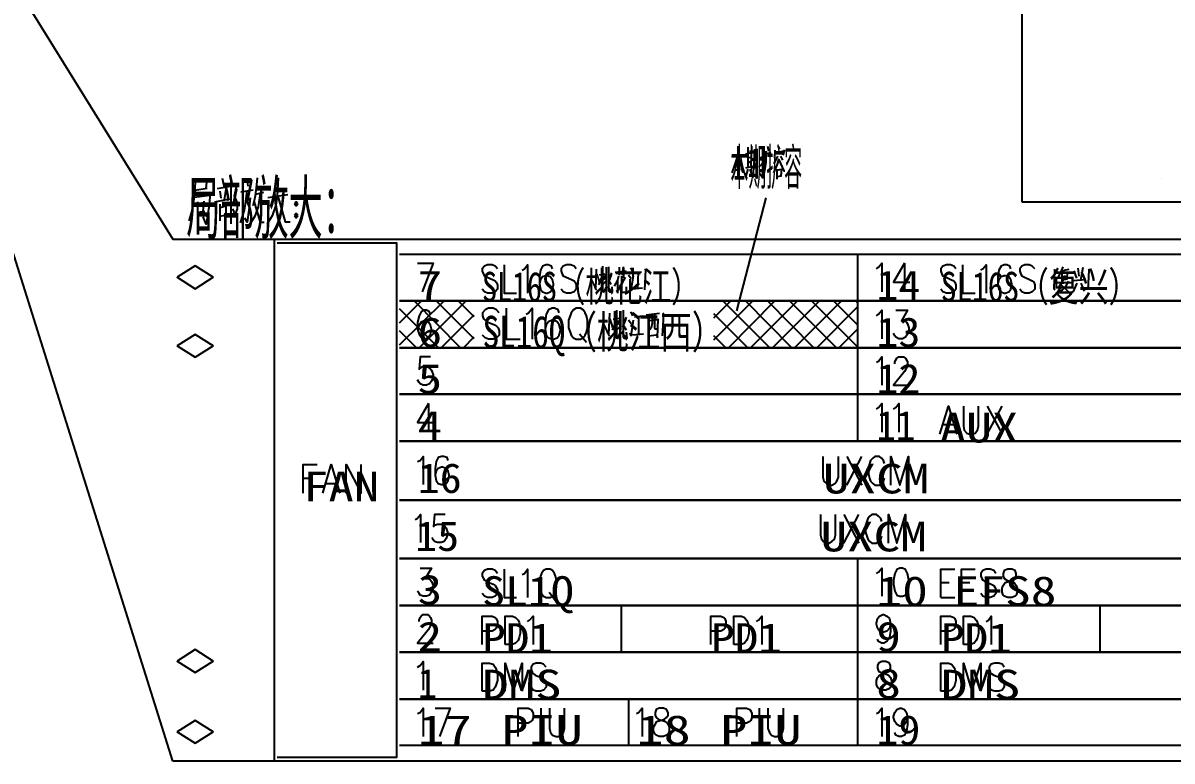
# Model space of a CAD drawing. Header units: metres. Extents: x 17 to 1264, y 17 to 859.
# Drawn here: x 556 to 887.1, y 301.7 to 514.3 of the extents above; entities that cross this region are included whole.
import ezdxf

# ---------------------------------------------------------------- set-up
doc = ezdxf.new("R2010")
doc.units = ezdxf.units.M
for name, color, linetype in [('LINES', 7, 'Continuous'), ('POLYLINES', 4, 'Continuous'), ('RECTS', 7, 'Continuous'), ('TEXTS', 3, 'Continuous')]:
    doc.layers.add(name, color=color, linetype=linetype)

msp = doc.modelspace()

# ---------------------------------------------------------------- linework, layer by layer
at = {"layer": 'LINES'}
for p, q in [((843.83, 778.32), (843.83, 462.82)), ((539.99, 547.49), (599.18, 452.02)), ((599.18, 301.68), (539.99, 490.03)), ((762.04, 478.8), (762.04, 469.44)), ((764.35, 476.64), (766.36, 477.07)), ((764.92, 478.51), (764.92, 472.9)), ((765.93, 478.8), (765.79, 472.9)), ((766.79, 477.94), (766.65, 473.33)), ((766.79, 477.5), (767.51, 477.79)), ((771.55, 476.93), (770.11, 476.64)), ((770.54, 478.8), (770.83, 477.36)), ((772.7, 477.65), (772.55, 475.49)), ((772.7, 476.93), (775.29, 477.5)), ((773.56, 478.8), (773.99, 477.94)), ((775.43, 477.79), (775, 476.21)), ((760.31, 475.78), (763.63, 476.35)), ((764.92, 475.49), (765.79, 475.63)), ((764.92, 474.05), (765.79, 474.48)), ((766.65, 473.47), (767.37, 473.76)), ((766.79, 475.49), (767.37, 475.78)), ((768.09, 472.75), (769.67, 474.48)), ((768.23, 475.49), (769.67, 475.92)), ((773.42, 475.92), (772.41, 473.76)), ((774.28, 475.92), (774.86, 474.77)), ((761.18, 471.89), (762.76, 472.18)), ((764.92, 472.18), (764.2, 469.87)), ((764.35, 472.61), (766.36, 473.04)), ((765.5, 472.18), (765.93, 470.74)), ((766.65, 473.33), (766.22, 469.58)), ((773.27, 472.18), (773.27, 469.3)), ((773.27, 471.89), (774.57, 472.18)), ((774.57, 472.32), (774.43, 470.16)), ((608.97, 468.86), (605.66, 468.58)), ((608.83, 466.7), (609.11, 469.3)), ((615.16, 467.14), (611.99, 466.56)), ((613.43, 469.58), (613.87, 467.42)), ((614.59, 466.99), (614.01, 463.39)), ((615.88, 468.58), (615.88, 456.48)), ((615.88, 467.28), (617.47, 467.57)), ((617.61, 467.86), (616.89, 464.4)), ((620.49, 469.58), (620.78, 467.28)), ((629.56, 469.73), (629.27, 464.4)), ((774.57, 470.16), (773.27, 470.02)), ((884.01, 469.58), (884.01, 469.58)), ((605.37, 464.11), (609.83, 464.69)), ((605.51, 466.13), (609.11, 466.7)), ((611.27, 462.82), (615.59, 463.68)), ((613.15, 463.82), (612.86, 465.84)), ((618.76, 465.7), (622.36, 466.27)), ((623.08, 464.98), (625.39, 465.55)), ((624.38, 465.26), (623.8, 461.38)), ((632.3, 464.83), (626.54, 463.97)), ((770.11, 463.97), (761.61, 431.42)), ((606.38, 458.64), (606.38, 462.82)), ((608.11, 462.53), (606.38, 462.24)), ((607.96, 460.08), (608.25, 462.96)), ((612.71, 462.1), (612.71, 457.34)), ((614.59, 461.52), (612.71, 461.09)), ((614.59, 459.07), (614.59, 462.1)), ((617.18, 459.22), (616.46, 460.8)), ((620.2, 463.25), (621.5, 463.54)), ((623.8, 461.38), (622.79, 458.64)), ((634.75, 462.24), (634.75, 462.38)), ((634.75, 462.24), (634.75, 462.1)), ((843.83, 462.82), (1067.03, 462.82)), ((606.38, 459.79), (608.39, 460.08)), ((612.71, 458.64), (614.87, 459.07)), ((622.79, 458.64), (621.5, 456.48)), ((634.75, 458.78), (634.75, 458.93)), ((634.75, 458.78), (634.75, 458.64)), ((723.02, 444.24), (723.02, 436.75)), ((724.03, 443.95), (724.03, 439.34)), ((727.77, 443.95), (727.77, 441.65)), ((728.92, 444.1), (728.63, 441.65)), ((731.08, 443.81), (731.66, 442.66)), ((809.99, 445.1), (809.99, 436.9)), ((860.83, 440.21), (861.55, 443.95)), ((723.02, 441.65), (721.87, 438.91)), ((722.15, 441.79), (723.74, 442.08)), ((723.02, 441.5), (723.59, 440.35)), ((723.59, 441.65), (724.03, 440.64)), ((725.61, 442.37), (724.75, 440.64)), ((726.62, 442.51), (729.79, 442.94)), ((731.23, 440.64), (730.51, 441.65)), ((731.23, 437.33), (731.95, 441.5)), ((732.23, 442.51), (734.25, 442.66)), ((733.24, 442.51), (733.1, 437.9)), ((855.21, 442.94), (857.51, 443.38)), ((855.35, 442.51), (855.35, 440.06)), ((855.35, 442.22), (856.94, 442.51)), ((855.35, 441.22), (856.51, 441.5)), ((856.94, 440.5), (855.35, 440.21)), ((856.94, 442.66), (856.79, 440.5)), ((859.67, 440.78), (858.95, 442.94)), ((859.96, 443.66), (860.25, 441.36)), ((723.31, 439.2), (724.03, 440.06)), ((724.75, 440.21), (725.47, 439.06)), ((727.34, 440.21), (727.34, 436.46)), ((731.23, 437.47), (730.94, 438.19)), ((731.66, 437.76), (734.54, 438.05)), ((855.35, 439.34), (857.08, 439.63)), ((862.27, 440.35), (858.52, 440.06)), ((858.67, 436.75), (859.82, 439.34)), ((860.83, 439.34), (861.83, 437.04)), ((664.55, 427.97), (670.89, 434.3)), ((664.55, 421.63), (677.37, 434.3)), ((682.12, 420.77), (668.73, 434.3)), ((670.17, 420.77), (683.71, 434.3)), ((686.01, 423.36), (675.07, 434.3)), ((686.01, 429.7), (681.4, 434.3)), ((755.13, 429.41), (760.03, 434.3)), ((755.13, 423.07), (766.36, 434.3)), ((771.26, 420.77), (757.72, 434.3)), ((759.31, 420.77), (772.7, 434.3)), ((777.59, 420.77), (764.2, 434.3)), ((765.64, 420.77), (779.18, 434.3)), ((783.93, 420.77), (770.54, 434.3)), ((771.98, 420.77), (785.51, 434.3)), ((790.41, 420.77), (776.87, 434.3)), ((778.31, 420.77), (791.85, 434.3)), ((796.46, 421.06), (783.21, 434.3)), ((796.46, 427.39), (789.55, 434.3)), ((796.46, 433.73), (796.03, 434.3)), ((675.79, 420.77), (664.55, 432)), ((727.05, 431.57), (727.05, 423.36)), ((728.2, 431.28), (728.2, 426.24)), ((731.08, 431.14), (731.66, 429.98)), ((735.55, 430.27), (739.43, 430.7)), ((764.92, 420.77), (755.13, 430.56)), ((784.79, 420.77), (796.46, 432.58)), ((676.51, 420.77), (686.01, 430.27)), ((727.05, 428.83), (725.75, 425.81)), ((726.04, 428.98), (727.77, 429.26)), ((727.05, 428.54), (727.63, 427.39)), ((727.63, 428.69), (728.06, 427.68)), ((729.79, 429.55), (728.92, 427.68)), ((728.92, 427.25), (729.79, 425.95)), ((731.23, 427.68), (730.51, 428.69)), ((731.23, 424.08), (731.95, 428.69)), ((732.23, 429.7), (734.54, 429.98)), ((733.39, 429.7), (733.39, 424.8)), ((736.27, 428.98), (736.27, 423.36)), ((739, 428.83), (736.27, 428.54)), ((738.86, 423.65), (739, 429.12)), ((669.45, 420.77), (664.55, 425.66)), ((682.99, 420.77), (686.01, 423.94)), ((716.39, 424.8), (718.41, 422.35)), ((727.34, 426.1), (728.2, 427.1)), ((731.23, 424.22), (730.94, 425.09)), ((731.66, 424.51), (734.83, 424.8)), ((758.59, 420.77), (755.13, 424.22)), ((791.13, 420.77), (796.46, 426.1)), ((672.91, 404.64), (672.91, 396.43)), ((833.9, 395.86), (838.22, 403.92)), ((833.9, 403.92), (838.22, 395.86)), ((821.08, 398.59), (824.25, 398.59)), ((793.43, 381.17), (797.75, 389.38)), ((793.43, 389.38), (797.75, 381.17)), ((636.76, 383.18), (639.21, 383.18)), ((643.24, 381.6), (646.41, 381.6)), ((792.57, 364.46), (796.89, 372.67)), ((792.57, 372.67), (796.89, 364.46)), ((820.51, 353.09), (822.95, 353.09)), ((826.41, 353.09), (828.86, 353.09)), ((707.61, 350.35), (709.48, 347.9)), ((820.51, 348.77), (824.54, 348.77)), ((728.35, 346.46), (728.35, 333.07)), ((866.3, 346.46), (866.3, 333.07)), ((730.51, 319.54), (730.51, 306.14)), ((705.31, 308.74), (705.31, 316.94)), ((768.23, 308.74), (768.23, 316.94))]:
    msp.add_line(p, q, dxfattribs=at)
at = {"layer": 'POLYLINES'}
for points in [[(767.51, 478.08), (767.51, 469.58), (767.08, 470.45)], [(769.1, 478.8), (769.1, 469.73), (768.38, 470.88)], [(770.11, 477.36), (770.11, 474.19), (769.82, 472.32), (769.24, 469.44)], [(761.9, 475.92), (761.18, 473.62), (760.31, 471.17)], [(762.19, 475.92), (763.34, 471.46), (763.77, 471.46)], [(773.85, 475.2), (773.27, 473.33), (772.27, 471.17)], [(773.85, 474.91), (775.29, 471.74), (775.58, 471.74)], [(605.66, 469.3), (605.51, 466.13), (605.37, 464.11), (604.65, 460.22), (603.79, 457.34)], [(623.51, 469.73), (623.23, 466.7), (622.79, 463.97), (622.22, 461.66)], [(609.98, 465.12), (609.55, 461.23), (608.83, 456.34), (607.96, 458.5)], [(616.89, 464.54), (617.75, 462.53), (617.75, 460.8), (617.18, 459.22)], [(620.49, 465.98), (620.06, 462.24), (619.77, 460.37), (618.62, 456.77)], [(621.5, 463.97), (621.07, 460.37), (620.63, 456.91), (619.91, 458.06)], [(629.27, 464.4), (628.84, 461.81), (627.83, 458.78), (626.39, 456.48)], [(629.42, 464.4), (631.58, 457.06), (633.02, 457.06)], [(622.51, 462.96), (624.38, 456.91), (625.53, 456.91)], [(635.19, 462.21), (634.72, 462.8), (634.25, 462.21)], [(634.25, 462.21), (634.72, 461.62), (635.19, 462.21)], [(635.07, 462.21), (634.72, 462.65), (634.37, 462.21)], [(634.37, 462.21), (634.72, 461.76), (635.07, 462.21)], [(634.96, 462.21), (634.72, 462.5), (634.48, 462.21)], [(634.48, 462.21), (634.72, 461.91), (634.96, 462.21)], [(635.19, 458.81), (634.72, 459.4), (634.25, 458.81)], [(634.25, 458.81), (634.72, 458.22), (635.19, 458.81)], [(635.07, 458.81), (634.72, 459.25), (634.37, 458.81)], [(634.37, 458.81), (634.72, 458.37), (635.07, 458.81)], [(634.96, 458.81), (634.72, 459.11), (634.48, 458.81)], [(634.48, 458.81), (634.72, 458.52), (634.96, 458.81)], [(600.42, 441.06), (605.6, 437.77), (610.77, 441.06), (605.6, 444.36), (600.42, 441.06), (600.42, 441.06)], [(669.74, 445.1), (674.2, 445.1), (671.03, 436.9)], [(692.78, 443.52), (692.06, 444.24), (691.19, 444.67), (689.9, 444.67), (689.03, 444.24), (688.31, 443.52), (688.31, 442.8), (688.75, 441.94), (689.03, 441.5), (689.61, 441.22), (691.48, 440.35), (692.06, 440.06), (692.35, 439.63), (692.78, 438.91), (692.78, 437.62), (692.06, 436.9), (691.19, 436.46), (689.9, 436.46), (689.03, 436.9), (688.31, 437.62)], [(694.65, 444.67), (694.65, 436.46), (698.25, 436.46)], [(699.83, 443.09), (700.55, 443.52), (701.42, 444.67), (701.42, 436.46)], [(708.62, 443.52), (708.33, 444.24), (707.32, 444.67), (706.75, 444.67), (705.74, 444.24), (705.16, 443.09), (704.87, 441.22), (704.87, 439.2), (705.16, 437.62), (705.74, 436.9), (706.75, 436.46), (707.03, 436.46), (707.9, 436.9), (708.62, 437.62), (708.91, 438.91), (708.91, 439.2), (708.62, 440.35), (707.9, 441.22), (707.03, 441.5), (706.75, 441.5), (705.74, 441.22), (705.16, 440.35), (704.87, 439.2)], [(715.39, 443.52), (714.81, 444.24), (713.8, 444.67), (712.65, 444.67), (711.64, 444.24), (711.07, 443.52), (711.07, 442.8), (711.35, 441.94), (711.64, 441.5), (712.36, 441.22), (714.23, 440.35), (714.81, 440.06), (715.1, 439.63), (715.39, 438.91), (715.39, 437.62), (714.81, 436.9), (713.8, 436.46), (712.65, 436.46), (711.64, 436.9), (711.07, 437.62)], [(724.75, 444.1), (724.75, 437.18), (725.03, 436.9), (725.9, 436.9), (725.75, 438.34)], [(801.93, 443.52), (802.51, 443.95), (803.51, 445.1), (803.51, 436.9)], [(809.99, 445.1), (806.83, 439.63), (811.58, 439.63)], [(824.83, 443.52), (824.25, 444.24), (823.24, 444.67), (822.09, 444.67), (821.08, 444.24), (820.51, 443.52), (820.51, 442.8), (820.79, 441.94), (821.08, 441.5), (821.8, 441.22), (823.53, 440.35), (824.25, 440.06), (824.54, 439.63), (824.83, 438.91), (824.83, 437.62), (824.25, 436.9), (823.24, 436.46), (822.09, 436.46), (821.08, 436.9), (820.51, 437.62)], [(826.7, 444.67), (826.7, 436.46), (830.44, 436.46)], [(832.03, 443.09), (832.6, 443.52), (833.61, 444.67), (833.61, 436.46)], [(840.67, 443.52), (840.38, 444.24), (839.51, 444.67), (838.79, 444.67), (837.93, 444.24), (837.21, 443.09), (836.92, 441.22), (836.92, 439.2), (837.21, 437.62), (837.93, 436.9), (838.79, 436.46), (839.08, 436.46), (840.09, 436.9), (840.67, 437.62), (840.95, 438.91), (840.95, 439.2), (840.67, 440.35), (840.09, 441.22), (839.08, 441.5), (838.79, 441.5), (837.93, 441.22), (837.21, 440.35), (836.92, 439.2)], [(847.58, 443.52), (846.86, 444.24), (845.99, 444.67), (844.7, 444.67), (843.83, 444.24), (843.26, 443.52), (843.26, 442.8), (843.55, 441.94), (843.83, 441.5), (844.41, 441.22), (846.28, 440.35), (846.86, 440.06), (847.29, 439.63), (847.58, 438.91), (847.58, 437.62), (846.86, 436.9), (845.99, 436.46), (844.7, 436.46), (843.83, 436.9), (843.26, 437.62)], [(855.64, 444.1), (855.21, 442.94), (854.35, 441.07)], [(721.17, 443.4), (720.97, 437.77), (721.24, 437.45)], [(727.63, 441.36), (727.34, 440.21), (726.33, 438.48)], [(727.91, 438.48), (728.49, 439.2), (729.64, 441.07)], [(728.49, 441.36), (728.49, 437.18), (728.78, 436.75), (729.93, 436.75), (729.93, 438.34)], [(735.18, 437.45), (735.51, 443.07), (735.25, 443.4)], [(853.29, 443.4), (853.09, 437.77), (853.35, 437.45)], [(862.95, 437.45), (863.27, 443.07), (863.02, 443.4)], [(724.03, 439.34), (724.03, 438.34), (723.59, 437.33), (723.16, 436.61)], [(857.23, 439.92), (856.51, 438.48), (855.5, 437.33), (854.2, 436.61)], [(855.79, 440.35), (855.21, 439.34), (854.49, 438.19)], [(855.21, 438.91), (857.37, 436.75), (857.95, 436.75)], [(673.48, 430.42), (673.19, 431.14), (672.33, 431.57), (671.61, 431.57), (670.75, 431.14), (670.17, 429.98), (669.74, 428.11), (669.74, 426.1), (670.17, 424.66), (670.75, 423.79), (671.61, 423.36), (671.9, 423.36), (672.91, 423.79), (673.48, 424.66), (673.77, 425.81), (673.77, 426.1), (673.48, 427.25), (672.91, 428.11), (671.9, 428.54), (671.61, 428.54), (670.75, 428.11), (670.17, 427.25), (669.74, 426.1)], [(693.21, 430.85), (692.49, 431.71), (691.48, 432.14), (690.19, 432.14), (689.18, 431.71), (688.46, 430.85), (688.46, 429.98), (688.75, 429.12), (689.18, 428.69), (689.75, 428.26), (691.91, 427.39), (692.49, 426.96), (692.92, 426.53), (693.21, 425.66), (693.21, 424.37), (692.49, 423.65), (691.48, 423.22), (690.19, 423.22), (689.18, 423.65), (688.46, 424.37)], [(695.23, 432.14), (695.23, 423.22), (699.26, 423.22)], [(700.99, 430.42), (701.71, 430.85), (702.71, 432.14), (702.71, 423.22)], [(710.49, 430.85), (710.2, 431.71), (709.19, 432.14), (708.47, 432.14), (707.47, 431.71), (706.75, 430.42), (706.46, 428.26), (706.46, 426.1), (706.75, 424.37), (707.47, 423.65), (708.47, 423.22), (708.91, 423.22), (709.91, 423.65), (710.49, 424.37), (710.92, 425.66), (710.92, 426.1), (710.49, 427.39), (709.91, 428.26), (708.91, 428.69), (708.47, 428.69), (707.47, 428.26), (706.75, 427.39), (706.46, 426.1)], [(715.39, 432.14), (714.67, 431.71), (713.95, 430.85), (713.66, 429.98), (713.23, 428.69), (713.23, 426.53), (713.66, 425.23), (713.95, 424.37), (714.67, 423.65), (715.39, 423.22), (716.68, 423.22), (717.4, 423.65), (717.98, 424.37), (718.41, 425.23), (718.7, 426.53), (718.7, 428.69), (718.41, 429.98), (717.98, 430.85), (717.4, 431.71), (716.68, 432.14), (715.39, 432.14)], [(725, 430.69), (724.78, 424.54), (725.07, 424.18)], [(728.92, 431.57), (728.92, 423.94), (729.21, 423.5), (730.07, 423.5), (729.93, 425.23)], [(737.99, 430.56), (737.99, 426.53), (738.14, 426.24), (738.71, 426.24)], [(740.33, 424.18), (740.69, 430.33), (740.4, 430.69)], [(801.93, 429.98), (802.51, 430.42), (803.51, 431.57), (803.51, 423.36)], [(807.55, 431.57), (810.86, 431.57), (809.13, 428.54), (809.99, 428.54), (810.57, 428.11), (810.86, 427.68), (811.29, 426.53), (811.29, 425.81), (810.86, 424.66), (810.28, 423.79), (809.42, 423.36), (808.41, 423.36), (807.55, 423.79), (807.26, 424.22), (806.83, 424.94)], [(737.27, 430.42), (737.27, 427.82), (736.99, 426.53), (736.27, 425.52)], [(600.42, 421.3), (605.6, 418), (610.77, 421.3), (605.6, 424.59), (600.42, 421.3), (600.42, 421.3)], [(728.2, 426.38), (728.06, 425.23), (727.63, 424.08), (727.19, 423.22)], [(736.27, 424.22), (738.57, 424.51), (738.86, 423.79)], [(673.48, 418.18), (670.46, 418.18), (670.17, 414.58), (670.46, 415.01), (671.32, 415.44), (672.33, 415.44), (673.19, 415.01), (673.77, 414.29), (674.2, 412.99), (674.2, 412.27), (673.77, 411.12), (673.19, 410.4), (672.33, 409.97), (671.32, 409.97), (670.46, 410.4), (670.17, 410.69), (669.74, 411.55)], [(801.93, 416.59), (802.51, 416.88), (803.51, 418.18), (803.51, 409.97)], [(807.26, 416.16), (807.26, 416.59), (807.55, 417.31), (807.83, 417.74), (808.41, 418.18), (809.71, 418.18), (810.28, 417.74), (810.57, 417.31), (810.86, 416.59), (810.86, 415.73), (810.57, 415.01), (809.99, 413.86), (806.83, 409.97), (811.29, 409.97)], [(672.91, 404.64), (669.74, 399.17), (674.49, 399.17)], [(801.93, 403.06), (802.51, 403.49), (803.51, 404.64), (803.51, 396.43)], [(806.83, 403.06), (807.55, 403.49), (808.41, 404.64), (808.41, 396.43)], [(820.22, 395.86), (822.67, 403.92), (825.11, 395.86)], [(826.99, 403.92), (826.99, 398.16), (827.27, 397.01), (827.99, 396.14), (828.86, 395.86), (829.43, 395.86), (830.44, 396.14), (831.02, 397.01), (831.31, 398.16), (831.31, 403.92)], [(669.74, 387.94), (670.46, 388.22), (671.32, 389.38), (671.32, 381.31)], [(678.52, 388.22), (678.23, 389.09), (677.23, 389.38), (676.65, 389.38), (675.64, 389.09), (675.07, 387.94), (674.78, 385.92), (674.78, 384.05), (675.07, 382.46), (675.64, 381.6), (676.65, 381.31), (676.94, 381.31), (677.95, 381.6), (678.52, 382.46), (678.81, 383.62), (678.81, 384.05), (678.52, 385.2), (677.95, 385.92), (676.94, 386.35), (676.65, 386.35), (675.64, 385.92), (675.07, 385.2), (674.78, 384.05)], [(786.52, 389.38), (786.52, 383.47), (786.81, 382.32), (787.53, 381.6), (788.39, 381.17), (789.11, 381.17), (789.98, 381.6), (790.55, 382.32), (790.99, 383.47), (790.99, 389.38)], [(804.23, 387.36), (803.95, 388.22), (803.37, 388.94), (802.79, 389.38), (801.5, 389.38), (800.92, 388.94), (800.2, 388.22), (799.91, 387.36), (799.63, 386.21), (799.63, 384.34), (799.91, 383.18), (800.2, 382.32), (800.92, 381.6), (801.5, 381.17), (802.79, 381.17), (803.37, 381.6), (803.95, 382.32), (804.23, 383.18)], [(806.11, 381.17), (806.11, 389.38), (808.7, 381.17), (811.15, 389.38), (811.15, 381.17)], [(636.76, 378.86), (636.76, 387.07), (640.79, 387.07)], [(642.38, 378.86), (644.83, 387.07), (647.27, 378.86)], [(649.15, 378.86), (649.15, 387.07), (653.47, 378.86), (653.47, 387.07)], [(669.02, 371.23), (669.59, 371.52), (670.6, 372.67), (670.6, 364.61)], [(677.66, 372.67), (674.63, 372.67), (674.35, 369.22), (674.63, 369.65), (675.5, 369.94), (676.51, 369.94), (677.37, 369.65), (677.95, 368.78), (678.38, 367.63), (678.38, 366.91), (677.95, 365.76), (677.37, 364.9), (676.51, 364.61), (675.5, 364.61), (674.63, 364.9), (674.35, 365.33), (673.91, 366.05)], [(785.8, 372.67), (785.8, 366.77), (786.09, 365.62), (786.67, 364.9), (787.67, 364.46), (788.25, 364.46), (789.11, 364.9), (789.83, 365.62), (790.12, 366.77), (790.12, 372.67)], [(803.51, 370.66), (803.23, 371.52), (802.51, 372.24), (801.93, 372.67), (800.63, 372.67), (800.06, 372.24), (799.48, 371.52), (799.19, 370.66), (798.76, 369.5), (798.76, 367.63), (799.19, 366.48), (799.48, 365.62), (800.06, 364.9), (800.63, 364.46), (801.93, 364.46), (802.51, 364.9), (803.23, 365.62), (803.51, 366.48)], [(805.39, 364.46), (805.39, 372.67), (807.83, 364.46), (810.28, 372.67), (810.28, 364.46)], [(670.46, 357.26), (673.77, 357.26), (671.9, 354.24), (672.91, 354.24), (673.48, 353.81), (673.77, 353.38), (674.2, 352.22), (674.2, 351.5), (673.77, 350.35), (673.19, 349.49), (672.33, 349.2), (671.32, 349.2), (670.46, 349.49), (670.17, 349.92), (669.74, 350.64)], [(692.78, 355.68), (692.06, 356.54), (691.19, 356.98), (689.9, 356.98), (689.03, 356.54), (688.31, 355.68), (688.31, 354.96), (688.75, 354.24), (689.03, 353.81), (689.61, 353.38), (691.48, 352.66), (692.06, 352.22), (692.35, 351.79), (692.78, 351.07), (692.78, 349.92), (692.06, 349.2), (691.19, 348.77), (689.9, 348.77), (689.03, 349.2), (688.31, 349.92)], [(694.65, 356.98), (694.65, 348.77), (698.25, 348.77)], [(699.83, 355.39), (700.55, 355.68), (701.42, 356.98), (701.42, 348.77)], [(706.75, 356.98), (706.03, 356.54), (705.45, 355.68), (705.16, 354.96), (704.87, 353.81), (704.87, 351.79), (705.16, 350.64), (705.45, 349.92), (706.03, 349.2), (706.75, 348.77), (707.9, 348.77), (708.62, 349.2), (709.19, 349.92), (709.48, 350.64), (709.77, 351.79), (709.77, 353.81), (709.48, 354.96), (709.19, 355.68), (708.62, 356.54), (707.9, 356.98), (706.75, 356.98)], [(801.93, 355.68), (802.51, 356.11), (803.51, 357.26), (803.51, 349.2)], [(808.7, 357.26), (807.83, 356.83), (807.26, 355.68), (806.83, 353.81), (806.83, 352.66), (807.26, 350.64), (807.83, 349.49), (808.7, 349.2), (809.42, 349.2), (810.28, 349.49), (810.86, 350.64), (811.29, 352.66), (811.29, 353.81), (810.86, 355.68), (810.28, 356.83), (809.42, 357.26), (808.7, 357.26)], [(820.51, 348.77), (820.51, 356.98), (824.54, 356.98)], [(826.41, 348.77), (826.41, 356.98), (830.44, 356.98)], [(836.35, 355.68), (835.77, 356.54), (834.76, 356.98), (833.61, 356.98), (832.6, 356.54), (832.03, 355.68), (832.03, 354.96), (832.31, 354.24), (832.6, 353.81), (833.18, 353.38), (835.05, 352.66), (835.77, 352.22), (836.06, 351.79), (836.35, 351.07), (836.35, 349.92), (835.77, 349.2), (834.76, 348.77), (833.61, 348.77), (832.6, 349.2), (832.03, 349.92)], [(839.8, 356.98), (838.79, 356.54), (838.51, 355.68), (838.51, 354.96), (838.79, 354.24), (839.51, 353.81), (840.67, 353.38), (841.67, 353.09), (842.25, 352.22), (842.54, 351.5), (842.54, 350.35), (842.25, 349.49), (841.96, 349.2), (840.95, 348.77), (839.8, 348.77), (838.79, 349.2), (838.51, 349.49), (838.22, 350.35), (838.22, 351.5), (838.51, 352.22), (839.08, 353.09), (840.09, 353.38), (841.39, 353.81), (841.96, 354.24), (842.25, 354.96), (842.25, 355.68), (841.96, 356.54), (840.95, 356.98), (839.8, 356.98)], [(670.17, 341.86), (670.17, 342.29), (670.46, 343.01), (670.75, 343.44), (671.32, 343.87), (672.62, 343.87), (673.19, 343.44), (673.48, 343.01), (673.77, 342.29), (673.77, 341.42), (673.48, 340.7), (672.91, 339.55), (669.74, 335.66), (674.2, 335.66)], [(688.31, 335.23), (688.31, 343.44), (691.19, 343.44), (692.06, 343.01), (692.35, 342.72), (692.78, 341.86), (692.78, 340.7), (692.35, 339.98), (692.06, 339.55), (691.19, 339.12), (688.31, 339.12)], [(694.94, 335.23), (694.94, 343.44), (697.1, 343.44), (697.96, 343.01), (698.68, 342.29), (698.97, 341.57), (699.26, 340.27), (699.26, 338.4), (698.97, 337.25), (698.68, 336.38), (697.96, 335.66), (697.1, 335.23), (694.94, 335.23)], [(701.42, 341.86), (701.99, 342.29), (703, 343.44), (703, 335.23)], [(754.27, 335.23), (754.27, 343.44), (757.15, 343.44), (758.01, 343.01), (758.3, 342.72), (758.59, 341.86), (758.59, 340.7), (758.3, 339.98), (758.01, 339.55), (757.15, 339.12), (754.27, 339.12)], [(760.89, 335.23), (760.89, 343.44), (763.05, 343.44), (763.91, 343.01), (764.49, 342.29), (764.92, 341.57), (765.21, 340.27), (765.21, 338.4), (764.92, 337.25), (764.49, 336.38), (763.91, 335.66), (763.05, 335.23), (760.89, 335.23)], [(767.37, 341.86), (767.95, 342.29), (768.95, 343.44), (768.95, 335.23)], [(805.96, 341.14), (805.67, 339.98), (804.95, 339.12), (804.09, 338.83), (803.8, 338.83), (802.79, 339.12), (802.22, 339.98), (801.93, 341.14), (801.93, 341.42), (802.22, 342.72), (802.79, 343.44), (803.8, 343.87), (804.09, 343.87), (804.95, 343.44), (805.67, 342.72), (805.96, 341.14), (805.96, 339.12), (805.67, 337.25), (804.95, 336.1), (804.09, 335.66), (803.51, 335.66), (802.51, 336.1), (802.22, 336.82)], [(820.51, 335.23), (820.51, 343.44), (823.24, 343.44), (824.25, 343.01), (824.54, 342.72), (824.83, 341.86), (824.83, 340.7), (824.54, 339.98), (824.25, 339.55), (823.24, 339.12), (820.51, 339.12)], [(826.99, 335.23), (826.99, 343.44), (829.15, 343.44), (830.15, 343.01), (830.73, 342.29), (831.02, 341.57), (831.31, 340.27), (831.31, 338.4), (831.02, 337.25), (830.73, 336.38), (830.15, 335.66), (829.15, 335.23), (826.99, 335.23)], [(833.61, 341.86), (834.19, 342.29), (835.05, 343.44), (835.05, 335.23)], [(600.42, 330.48), (605.6, 327.19), (610.77, 330.48), (605.6, 333.78), (600.42, 330.48), (600.42, 330.48)], [(669.74, 328.75), (670.46, 329.18), (671.32, 330.34), (671.32, 322.13)], [(688.31, 321.84), (688.31, 329.9), (690.47, 329.9), (691.48, 329.62), (692.06, 328.75), (692.35, 328.03), (692.78, 326.88), (692.78, 324.86), (692.35, 323.71), (692.06, 322.99), (691.48, 322.13), (690.47, 321.84), (688.31, 321.84)], [(694.94, 321.84), (694.94, 329.9), (697.39, 321.84), (699.83, 329.9), (699.83, 321.84)], [(706.75, 328.75), (706.03, 329.62), (705.16, 329.9), (703.87, 329.9), (703, 329.62), (702.43, 328.75), (702.43, 328.03), (702.71, 327.31), (703, 326.88), (703.58, 326.45), (705.45, 325.73), (706.03, 325.3), (706.46, 324.86), (706.75, 324.14), (706.75, 322.99), (706.03, 322.13), (705.16, 321.84), (703.87, 321.84), (703, 322.13), (702.43, 322.99)], [(803.51, 330.34), (802.51, 329.9), (802.22, 329.18), (802.22, 328.46), (802.51, 327.6), (803.08, 327.31), (804.38, 326.88), (805.39, 326.45), (805.96, 325.73), (806.25, 324.86), (806.25, 323.71), (805.96, 322.99), (805.67, 322.56), (804.67, 322.13), (803.51, 322.13), (802.51, 322.56), (802.22, 322.99), (801.93, 323.71), (801.93, 324.86), (802.22, 325.73), (802.79, 326.45), (803.8, 326.88), (804.95, 327.31), (805.67, 327.6), (805.96, 328.46), (805.96, 329.18), (805.67, 329.9), (804.67, 330.34), (803.51, 330.34)], [(820.51, 321.84), (820.51, 329.9), (822.67, 329.9), (823.53, 329.62), (824.25, 328.75), (824.54, 328.03), (824.83, 326.88), (824.83, 324.86), (824.54, 323.71), (824.25, 322.99), (823.53, 322.13), (822.67, 321.84), (820.51, 321.84)], [(826.99, 321.84), (826.99, 329.9), (829.43, 321.84), (832.03, 329.9), (832.03, 321.84)], [(838.79, 328.75), (838.22, 329.62), (837.21, 329.9), (836.06, 329.9), (835.05, 329.62), (834.47, 328.75), (834.47, 328.03), (834.76, 327.31), (835.05, 326.88), (835.77, 326.45), (837.64, 325.73), (838.22, 325.3), (838.51, 324.86), (838.79, 324.14), (838.79, 322.99), (838.22, 322.13), (837.21, 321.84), (836.06, 321.84), (835.05, 322.13), (834.47, 322.99)], [(669.74, 315.36), (670.46, 315.65), (671.32, 316.94), (671.32, 308.74)], [(674.78, 316.94), (679.1, 316.94), (676.07, 308.74)], [(698.68, 308.74), (698.68, 316.94), (701.56, 316.94), (702.43, 316.51), (702.71, 316.08), (703, 315.36), (703, 314.21), (702.71, 313.34), (702.43, 313.06), (701.56, 312.62), (698.68, 312.62)], [(707.75, 316.94), (707.75, 311.04), (708.04, 309.89), (708.62, 309.17), (709.63, 308.74), (710.2, 308.74), (711.21, 309.17), (711.79, 309.89), (712.07, 311.04), (712.07, 316.94)], [(732.81, 315.36), (733.39, 315.65), (734.39, 316.94), (734.39, 308.74)], [(739.29, 316.94), (738.43, 316.51), (738.14, 315.65), (738.14, 314.93), (738.43, 314.21), (739, 313.78), (740.3, 313.34), (741.16, 313.06), (741.88, 312.19), (742.17, 311.47), (742.17, 310.32), (741.88, 309.46), (741.45, 309.17), (740.59, 308.74), (739.29, 308.74), (738.43, 309.17), (738.14, 309.46), (737.71, 310.32), (737.71, 311.47), (738.14, 312.19), (738.71, 313.06), (739.58, 313.34), (740.87, 313.78), (741.45, 314.21), (741.88, 314.93), (741.88, 315.65), (741.45, 316.51), (740.59, 316.94), (739.29, 316.94)], [(761.75, 308.74), (761.75, 316.94), (764.49, 316.94), (765.5, 316.51), (765.79, 316.08), (766.07, 315.36), (766.07, 314.21), (765.79, 313.34), (765.5, 313.06), (764.49, 312.62), (761.75, 312.62)], [(770.68, 316.94), (770.68, 311.04), (771.11, 309.89), (771.69, 309.17), (772.55, 308.74), (773.27, 308.74), (774.14, 309.17), (774.86, 309.89), (775.15, 311.04), (775.15, 316.94)], [(801.93, 315.36), (802.51, 315.65), (803.51, 316.94), (803.51, 308.74)], [(810.86, 314.21), (810.57, 313.06), (809.99, 312.19), (809.13, 311.76), (808.7, 311.76), (807.83, 312.19), (807.26, 313.06), (806.83, 314.21), (806.83, 314.5), (807.26, 315.65), (807.83, 316.51), (808.7, 316.94), (809.13, 316.94), (809.99, 316.51), (810.57, 315.65), (810.86, 314.21), (810.86, 312.19), (810.57, 310.32), (809.99, 309.17), (809.13, 308.74), (808.41, 308.74), (807.55, 309.17), (807.26, 309.89)], [(600.42, 310.09), (605.6, 306.8), (610.77, 310.09), (605.6, 313.39), (600.42, 310.09), (600.42, 310.09)]]:
    msp.add_lwpolyline(points, dxfattribs=at)
at = {"layer": 'RECTS'}
for points in [[(599.18, 452.02), (628.41, 452.02), (628.41, 301.68), (599.18, 301.68)], [(628.41, 452.02), (929.08, 452.02), (929.08, 301.68), (628.41, 301.68)], [(628.41, 452.02), (929.08, 452.02), (929.08, 301.68), (628.41, 301.68)], [(629.27, 451.01), (663.69, 451.01), (663.69, 302.69), (629.27, 302.69)], [(664.55, 447.7), (796.46, 447.7), (796.46, 434.3), (664.55, 434.3)], [(796.75, 447.7), (928.65, 447.7), (928.65, 434.3), (796.75, 434.3)], [(664.55, 434.3), (796.46, 434.3), (796.46, 420.77), (664.55, 420.77)], [(664.55, 434.3), (796.46, 434.3), (796.46, 420.77), (664.55, 420.77)], [(796.75, 434.3), (928.65, 434.3), (928.65, 420.77), (796.75, 420.77)], [(664.55, 420.77), (796.46, 420.77), (796.46, 407.38), (664.55, 407.38)], [(796.75, 420.77), (928.65, 420.77), (928.65, 407.38), (796.75, 407.38)], [(664.55, 407.38), (796.46, 407.38), (796.46, 393.84), (664.55, 393.84)], [(796.75, 407.38), (928.65, 407.38), (928.65, 393.84), (796.75, 393.84)], [(664.55, 393.84), (928.79, 393.84), (928.79, 376.85), (664.55, 376.85)], [(664.55, 376.85), (928.79, 376.85), (928.79, 360), (664.55, 360)], [(664.55, 360), (796.46, 360), (796.46, 346.46), (664.55, 346.46)], [(796.75, 360), (928.65, 360), (928.65, 346.46), (796.75, 346.46)], [(664.55, 346.46), (796.46, 346.46), (796.46, 333.07), (664.55, 333.07)], [(796.75, 346.46), (928.65, 346.46), (928.65, 333.07), (796.75, 333.07)], [(664.55, 333.07), (796.46, 333.07), (796.46, 319.54), (664.55, 319.54)], [(796.75, 333.07), (928.65, 333.07), (928.65, 319.54), (796.75, 319.54)], [(664.55, 319.54), (796.46, 319.54), (796.46, 306.14), (664.55, 306.14)], [(796.75, 319.54), (928.65, 319.54), (928.65, 306.14), (796.75, 306.14)]]:
    msp.add_lwpolyline(points, dxfattribs=at)

# ---------------------------------------------------------------- texts
at = {"layer": 'TEXTS'}
for s, height, width, p in [('本期扩容', 10.4, 0.381773, (759.88, 467.63)), ('局部放大：', 14.85, 0.509029, (603.07, 453.69)), ('SL16S（桃花江）', 8.55, 0.740647, (688.31, 434.07)), ('SL16S（复兴）', 8.55, 0.773982, (820.51, 434.07)), ('7', 8.55, 1.211639, (669.74, 434.5)), ('14', 8.55, 1.090475, (801.93, 434.5)), ('SL16Q（桃江西）', 9.36, 0.748824, (688.46, 420.6)), ('6', 8.55, 1.211639, (669.74, 420.96)), ('13', 8.55, 1.090475, (801.93, 420.96)), ('5', 8.55, 1.211639, (669.74, 407.57)), ('12', 8.55, 1.090475, (801.93, 407.57)), ('4', 8.55, 1.211639, (669.74, 394.04)), ('11', 8.55, 0.969311, (801.93, 394.04)), ('AUX', 8.55, 1.292673, (820.22, 393.46)), ('UXCM', 8.55, 1.317869, (786.52, 378.77)), ('FAN', 8.55, 1.25237, (636.76, 376.47)), ('16', 8.55, 1.090475, (669.74, 378.92)), ('15', 8.55, 1.090475, (669.02, 362.21)), ('UXCM', 8.55, 1.317869, (785.8, 362.07)), ('3', 8.55, 1.211639, (669.74, 346.8)), ('SL1Q', 8.55, 1.136166, (688.31, 346.37)), ('10 EFS8', 8.55, 1.274718, (801.93, 346.37)), ('2', 8.55, 1.211639, (669.74, 333.27)), ('PD1', 8.55, 1.171384, (688.31, 332.84)), ('PD1', 8.55, 1.171384, (754.27, 332.84)), ('9', 8.55, 1.211639, (801.93, 333.27)), ('PD1', 8.55, 1.171384, (820.51, 332.84)), ('1', 8.55, 0.969311, (669.74, 319.73)), ('DMS', 8.55, 1.31287, (688.31, 319.44)), ('8', 8.55, 1.211639, (801.93, 319.73)), ('DMS', 8.55, 1.31287, (820.51, 319.44)), ('17', 8.55, 1.342938, (669.74, 306.34)), ('PIU', 8.55, 1.342133, (693.86, 306.34)), ('18', 8.55, 1.342938, (732.81, 306.34)), ('PIU', 8.55, 1.342133, (756.93, 306.34)), ('19', 8.55, 1.090475, (801.93, 306.34))]:
    msp.add_text(s, height=height, dxfattribs=dict(at, width=width)).set_placement(p)

doc.saveas('drawing.dxf')
